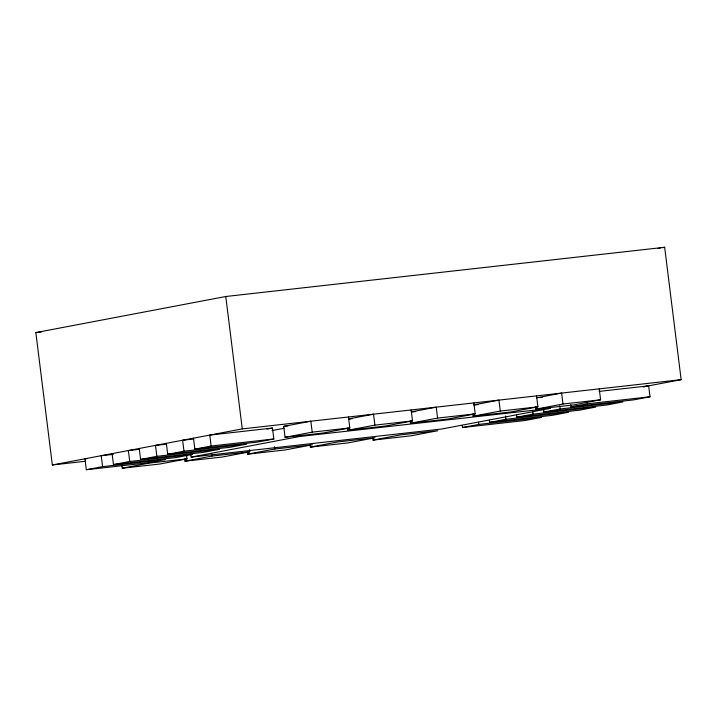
<?xml version="1.0" encoding="UTF-8"?>
<svg xmlns="http://www.w3.org/2000/svg" width="717" height="717" viewBox="0 0 717 717"><rect width="100%" height="100%" fill="white"/><g stroke="black" fill="none" stroke-linecap="round" stroke-linejoin="round"><path stroke-width="1.08" d="M85.673 461.246L52.341 464.983L35.85 332.589L225.774 296.506L664.659 247.275L681.15 379.669L643.821 386.759M658.072 248.521L660.267 248.109M662.463 247.688L664.659 247.275M52.341 464.983L242.265 428.9L681.15 379.669M267.038 429.089L272.469 428.058L273.822 438.983L257.546 442.075L194.845 449.111L193.491 438.186M283.699 426.373L310.837 421.22L312.2 432.145L285.061 437.298L283.699 426.373L288.126 425.88M272.021 430.567L284.075 428.273M348.57 418.934L373.53 414.184L374.892 425.118L347.763 430.272L347.485 428.085M86.318 469.725L102.603 466.633L165.295 459.597L149.019 462.689L86.318 469.725L84.956 458.799L87.16 458.557M113.447 464.571L129.732 461.479L192.425 454.444L176.149 457.536L113.447 464.571L112.094 453.646M140.586 459.418L156.862 456.326L219.563 449.29L203.278 452.382L140.586 459.418L139.223 448.492M167.715 454.264L184 451.172L246.693 444.137L230.417 447.229L167.715 454.264L166.353 443.339M194.845 449.111L211.13 446.019L273.822 438.983M411.271 411.899L436.232 407.157L437.594 418.083L410.456 423.236L410.187 421.049M121.998 466.041L122.266 468.228L149.405 463.074L187.02 458.853L186.474 454.488M191.161 457.114L299.688 436.492L550.477 408.358L441.95 428.981L191.161 457.114L190.749 453.834M187.02 458.853L159.891 464.007L122.266 468.228M348.453 416.998L349.815 427.924L322.686 433.086L285.061 437.298M473.964 404.863L498.924 400.122L500.287 411.047L473.157 416.201L472.879 414.014M184.69 459.014L184.968 461.192L212.098 456.039L249.713 451.818L249.444 449.64M249.713 451.818L222.584 456.98L184.968 461.192M411.155 409.972L412.508 420.897L385.379 426.05L347.763 430.272M536.666 397.827L561.626 393.086L562.988 404.012L535.85 409.165L535.581 406.978M247.661 454.166L274.799 449.012L312.415 444.791L285.285 449.944L247.661 454.166L247.392 451.979M473.847 402.936L475.21 413.861L448.08 419.015L410.456 423.236M310.362 447.13L337.492 441.977L375.108 437.755L347.978 442.909L310.362 447.13L310.085 444.943M536.549 395.901L537.902 406.826L510.773 411.979L473.157 416.201M643.221 386.884L648.652 385.854L650.014 396.779L633.729 399.871L571.037 406.906L570.759 404.72M373.055 440.095L400.194 434.941L437.809 430.72L410.68 435.873L373.055 440.095L372.786 437.908M599.242 388.865L600.604 399.79L573.475 404.944L535.85 409.165M462.501 427.52L478.786 424.428L541.478 417.402L525.202 420.494L462.501 427.52L462.232 425.342M489.639 422.367L505.915 419.275L568.617 412.239L552.332 415.331L489.639 422.367L489.361 420.18M516.769 417.213L533.045 414.121L595.746 407.086L579.461 410.178L516.769 417.213L516.5 415.026M543.898 412.06L560.183 408.968L622.876 401.932L606.6 405.024L543.898 412.06L543.495 408.78M571.037 406.906L587.313 403.814L650.014 396.779M35.85 332.589L41.407 331.971M348.614 419.095L351.93 418.719M412.418 411.934L415.735 411.567M474.009 405.024L478.436 404.531M540.026 397.621L542.24 397.37M272.469 428.058L209.767 435.094L211.13 446.019M599.152 391.401L648.652 385.854M193.635 439.01L182.638 440.247L184 451.172M166.505 444.164L155.499 445.4L156.862 456.326M139.367 449.317L128.37 450.554L129.732 461.479M113.34 454.354L101.24 455.707L102.603 466.633M312.2 432.145L349.815 427.924M374.892 425.118L412.508 420.897M437.594 418.083L475.21 413.861M500.287 411.047L537.902 406.826M562.988 404.012L600.604 399.79M587.044 401.628L587.313 403.814M559.771 405.688L560.183 408.968M532.641 410.841L533.045 414.121M505.503 415.994L505.915 419.275M478.508 422.25L478.786 424.428M274.521 446.825L274.799 449.012M225.774 296.506L242.265 428.9M211.829 453.861L212.098 456.039"/></g></svg>
